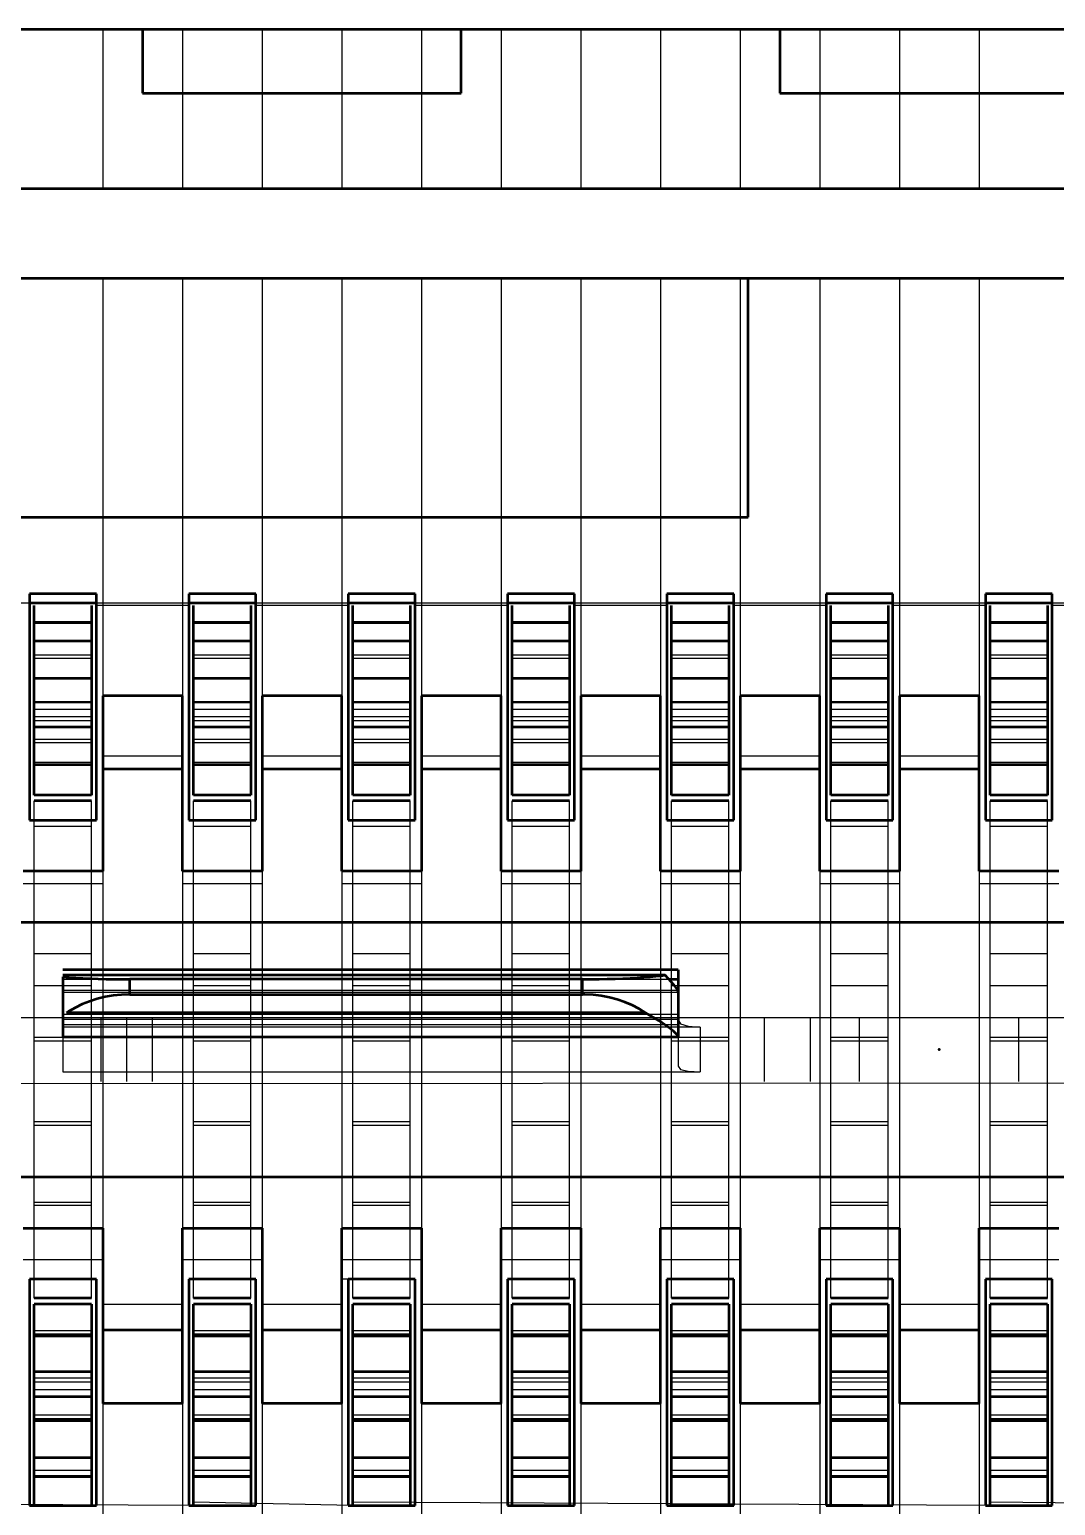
# Model space of a CAD drawing. Header units: inches. Extents: x -1.5 to 1.5, y -0.23 to 0.16.
# Drawn here: x -0.9828 to -0.8218, y -0.0715 to 0.16 of the extents above; entities that cross this region are included whole.
import ezdxf

# ---------------------------------------------------------------- set-up
doc = ezdxf.new("R2010")
doc.units = ezdxf.units.IN
doc.header["$MEASUREMENT"] = 0
doc.linetypes.add('Dashed', pattern=[2, 1, -1])
for name, color, linetype, lineweight in [('AM_4', 7, 'Continuous', 50), ('AM_9', 6, 'Dashed', 25), ('ConnectionPoints', 7, 'Continuous', 50)]:
    doc.layers.add(name, color=color, linetype=linetype, lineweight=lineweight)

msp = doc.modelspace()

# ---------------------------------------------------------------- linework, layer by layer
at = {"layer": 'AM_4'}
for p, q in [((1.505, 0.16), (-1.505, 0.16)), ((-0.965, 0.16), (-0.965, 0.15)), ((-0.915, 0.15), (-0.915, 0.16)), ((-0.865, 0.16), (-0.865, 0.15)), ((-0.965, 0.15), (-0.915, 0.15)), ((-0.865, 0.15), (-0.815, 0.15)), ((1.235, 0.135), (-1.235, 0.135)), ((-1.1745, 0.121), (-0.5055, 0.121)), ((-0.87, 0.0835), (-0.87, 0.121)), ((-1.147, 0.0835), (-0.87, 0.0835)), ((-0.98275, 0.0715), (-0.98275, 0.036)), ((-0.97225, 0.0715), (-0.98275, 0.0715)), ((-0.97225, 0.07), (-0.98275, 0.07)), ((-0.982, 0.03992), (-0.982, 0.06965)), ((-0.973, 0.06965), (-0.973, 0.03992)), ((-0.97225, 0.036), (-0.97225, 0.0715)), ((-0.95775, 0.0715), (-0.95775, 0.036)), ((-0.94725, 0.0715), (-0.95775, 0.0715)), ((-0.94725, 0.07), (-0.95775, 0.07)), ((-0.957, 0.03992), (-0.957, 0.06965)), ((-0.948, 0.06965), (-0.948, 0.03992)), ((-0.94725, 0.036), (-0.94725, 0.0715)), ((-0.93275, 0.0715), (-0.93275, 0.036)), ((-0.92225, 0.0715), (-0.93275, 0.0715)), ((-0.92225, 0.07), (-0.93275, 0.07)), ((-0.932, 0.03992), (-0.932, 0.06965)), ((-0.923, 0.06965), (-0.923, 0.03992)), ((-0.92225, 0.036), (-0.92225, 0.0715)), ((-0.90775, 0.0715), (-0.90775, 0.036)), ((-0.89725, 0.0715), (-0.90775, 0.0715)), ((-0.89725, 0.07), (-0.90775, 0.07)), ((-0.907, 0.03992), (-0.907, 0.06965)), ((-0.898, 0.06965), (-0.898, 0.03992)), ((-0.89725, 0.036), (-0.89725, 0.0715)), ((-0.88275, 0.0715), (-0.88275, 0.036)), ((-0.87225, 0.0715), (-0.88275, 0.0715)), ((-0.87225, 0.07), (-0.88275, 0.07)), ((-0.882, 0.03992), (-0.882, 0.06965)), ((-0.873, 0.06965), (-0.873, 0.03992)), ((-0.87225, 0.036), (-0.87225, 0.0715)), ((-0.85775, 0.0715), (-0.85775, 0.036)), ((-0.84725, 0.0715), (-0.85775, 0.0715)), ((-0.84725, 0.07), (-0.85775, 0.07)), ((-0.857, 0.03992), (-0.857, 0.06965)), ((-0.848, 0.06965), (-0.848, 0.03992)), ((-0.84725, 0.036), (-0.84725, 0.0715)), ((-0.83275, 0.0715), (-0.83275, 0.036)), ((-0.82225, 0.0715), (-0.83275, 0.0715)), ((-0.82225, 0.07), (-0.83275, 0.07)), ((-0.832, 0.03992), (-0.832, 0.06965)), ((-0.823, 0.06965), (-0.823, 0.03992)), ((-0.82225, 0.036), (-0.82225, 0.0715)), ((-0.973, 0.06698), (-0.982, 0.06698)), ((-0.948, 0.06698), (-0.957, 0.06698)), ((-0.923, 0.06698), (-0.932, 0.06698)), ((-0.898, 0.06698), (-0.907, 0.06698)), ((-0.873, 0.06698), (-0.882, 0.06698)), ((-0.848, 0.06698), (-0.857, 0.06698)), ((-0.823, 0.06698), (-0.832, 0.06698)), ((-0.973, 0.06404), (-0.982, 0.06404)), ((-0.948, 0.06404), (-0.957, 0.06404)), ((-0.923, 0.06404), (-0.932, 0.06404)), ((-0.898, 0.06404), (-0.907, 0.06404)), ((-0.873, 0.06404), (-0.882, 0.06404)), ((-0.848, 0.06404), (-0.857, 0.06404)), ((-0.823, 0.06404), (-0.832, 0.06404)), ((-0.973, 0.05821), (-0.982, 0.05821)), ((-0.948, 0.05821), (-0.957, 0.05821)), ((-0.923, 0.05821), (-0.932, 0.05821)), ((-0.898, 0.05821), (-0.907, 0.05821)), ((-0.873, 0.05821), (-0.882, 0.05821)), ((-0.848, 0.05821), (-0.857, 0.05821)), ((-0.823, 0.05821), (-0.832, 0.05821)), ((-0.97125, 0.0555), (-0.97125, 0.028)), ((-0.95875, 0.0555), (-0.97125, 0.0555)), ((-0.95875, 0.028), (-0.95875, 0.0555)), ((-0.94625, 0.0555), (-0.94625, 0.028)), ((-0.93375, 0.0555), (-0.94625, 0.0555)), ((-0.93375, 0.028), (-0.93375, 0.0555)), ((-0.92125, 0.0555), (-0.92125, 0.028)), ((-0.90875, 0.0555), (-0.92125, 0.0555)), ((-0.90875, 0.028), (-0.90875, 0.0555)), ((-0.89625, 0.0555), (-0.89625, 0.028)), ((-0.88375, 0.0555), (-0.89625, 0.0555)), ((-0.88375, 0.028), (-0.88375, 0.0555)), ((-0.87125, 0.0555), (-0.87125, 0.028)), ((-0.85875, 0.0555), (-0.87125, 0.0555)), ((-0.85875, 0.028), (-0.85875, 0.0555)), ((-0.84625, 0.0555), (-0.84625, 0.028)), ((-0.83375, 0.0555), (-0.84625, 0.0555)), ((-0.83375, 0.028), (-0.83375, 0.0555)), ((-0.973, 0.05055), (-0.982, 0.05055)), ((-0.948, 0.05055), (-0.957, 0.05055)), ((-0.923, 0.05055), (-0.932, 0.05055)), ((-0.898, 0.05055), (-0.907, 0.05055)), ((-0.873, 0.05055), (-0.882, 0.05055)), ((-0.848, 0.05055), (-0.857, 0.05055)), ((-0.823, 0.05055), (-0.832, 0.05055)), ((-0.982, 0.04473), (-0.973, 0.04473)), ((-0.95875, 0.044), (-0.97125, 0.044)), ((-0.957, 0.04473), (-0.948, 0.04473)), ((-0.93375, 0.044), (-0.94625, 0.044)), ((-0.932, 0.04473), (-0.923, 0.04473)), ((-0.90875, 0.044), (-0.92125, 0.044)), ((-0.907, 0.04473), (-0.898, 0.04473)), ((-0.88375, 0.044), (-0.89625, 0.044)), ((-0.882, 0.04473), (-0.873, 0.04473)), ((-0.85875, 0.044), (-0.87125, 0.044)), ((-0.857, 0.04473), (-0.848, 0.04473)), ((-0.83375, 0.044), (-0.84625, 0.044)), ((-0.832, 0.04473), (-0.823, 0.04473)), ((-0.973, 0.03992), (-0.982, 0.03992)), ((-0.948, 0.03992), (-0.957, 0.03992)), ((-0.923, 0.03992), (-0.932, 0.03992)), ((-0.898, 0.03992), (-0.907, 0.03992)), ((-0.873, 0.03992), (-0.882, 0.03992)), ((-0.848, 0.03992), (-0.857, 0.03992)), ((-0.823, 0.03992), (-0.832, 0.03992)), ((-0.973, 0.039), (-0.982, 0.039)), ((-0.948, 0.039), (-0.957, 0.039)), ((-0.923, 0.039), (-0.932, 0.039)), ((-0.898, 0.039), (-0.907, 0.039)), ((-0.873, 0.039), (-0.882, 0.039)), ((-0.848, 0.039), (-0.857, 0.039)), ((-0.823, 0.039), (-0.832, 0.039)), ((-0.98275, 0.036), (-0.97225, 0.036)), ((-0.95775, 0.036), (-0.94725, 0.036)), ((-0.93275, 0.036), (-0.92225, 0.036)), ((-0.90775, 0.036), (-0.89725, 0.036)), ((-0.88275, 0.036), (-0.87225, 0.036)), ((-0.85775, 0.036), (-0.84725, 0.036)), ((-0.83275, 0.036), (-0.82225, 0.036)), ((-0.97125, 0.028), (-0.98375, 0.028)), ((-0.94625, 0.028), (-0.95875, 0.028)), ((-0.92125, 0.028), (-0.93375, 0.028)), ((-0.89625, 0.028), (-0.90875, 0.028)), ((-0.87125, 0.028), (-0.88375, 0.028)), ((-0.84625, 0.028), (-0.85875, 0.028)), ((-0.82125, 0.028), (-0.83375, 0.028)), ((-1.1725, 0.02), (-0.5075, 0.02)), ((-0.88098, 0.01252), (-0.9775, 0.01252)), ((-0.88298, 0.01169), (-0.9775, 0.01169)), ((-0.88098, 0.01252), (-0.88098, 0.00207)), ((-0.9775, 0.01141), (-0.9775, 0.00199)), ((-0.96701, 0.00865), (-0.96701, 0.01103)), ((-0.89598, 0.01103), (-0.96701, 0.01103)), ((-0.89598, 0.00865), (-0.89598, 0.01103)), ((-0.88098, 0.01098), (-0.88236, 0.01098)), ((-0.96701, 0.00865), (-0.89598, 0.00865)), ((-0.88607, 0.00579), (-0.97692, 0.00579)), ((-0.9775, 0.00199), (-0.88098, 0.00199)), ((-0.5075, -0.02), (-1.1725, -0.02)), ((-0.98375, -0.028), (-0.97125, -0.028)), ((-0.97125, -0.028), (-0.97125, -0.0555)), ((-0.95875, -0.028), (-0.94625, -0.028)), ((-0.95875, -0.0555), (-0.95875, -0.028)), ((-0.94625, -0.028), (-0.94625, -0.0555)), ((-0.93375, -0.028), (-0.92125, -0.028)), ((-0.93375, -0.0555), (-0.93375, -0.028)), ((-0.92125, -0.028), (-0.92125, -0.0555)), ((-0.90875, -0.028), (-0.89625, -0.028)), ((-0.90875, -0.0555), (-0.90875, -0.028)), ((-0.89625, -0.028), (-0.89625, -0.0555)), ((-0.88375, -0.028), (-0.87125, -0.028)), ((-0.88375, -0.0555), (-0.88375, -0.028)), ((-0.87125, -0.028), (-0.87125, -0.0555)), ((-0.85875, -0.028), (-0.84625, -0.028)), ((-0.85875, -0.0555), (-0.85875, -0.028)), ((-0.84625, -0.028), (-0.84625, -0.0555)), ((-0.83375, -0.028), (-0.82125, -0.028)), ((-0.83375, -0.0555), (-0.83375, -0.028)), ((-0.98275, -0.036), (-0.98275, -0.0715)), ((-0.97225, -0.036), (-0.98275, -0.036)), ((-0.97225, -0.0715), (-0.97225, -0.036)), ((-0.95775, -0.036), (-0.95775, -0.0715)), ((-0.94725, -0.036), (-0.95775, -0.036)), ((-0.94725, -0.0715), (-0.94725, -0.036)), ((-0.93275, -0.036), (-0.93275, -0.0715)), ((-0.92225, -0.036), (-0.93275, -0.036)), ((-0.92225, -0.0715), (-0.92225, -0.036)), ((-0.90775, -0.036), (-0.90775, -0.0715)), ((-0.89725, -0.036), (-0.90775, -0.036)), ((-0.89725, -0.0715), (-0.89725, -0.036)), ((-0.88275, -0.036), (-0.88275, -0.0715)), ((-0.87225, -0.036), (-0.88275, -0.036)), ((-0.87225, -0.0715), (-0.87225, -0.036)), ((-0.85775, -0.036), (-0.85775, -0.0715)), ((-0.84725, -0.036), (-0.85775, -0.036)), ((-0.84725, -0.0715), (-0.84725, -0.036)), ((-0.83275, -0.036), (-0.83275, -0.0715)), ((-0.82225, -0.036), (-0.83275, -0.036)), ((-0.82225, -0.0715), (-0.82225, -0.036)), ((-0.973, -0.039), (-0.982, -0.039)), ((-0.948, -0.039), (-0.957, -0.039)), ((-0.923, -0.039), (-0.932, -0.039)), ((-0.898, -0.039), (-0.907, -0.039)), ((-0.873, -0.039), (-0.882, -0.039)), ((-0.848, -0.039), (-0.857, -0.039)), ((-0.823, -0.039), (-0.832, -0.039)), ((-0.982, -0.0715), (-0.982, -0.03992)), ((-0.973, -0.03992), (-0.982, -0.03992)), ((-0.973, -0.03992), (-0.973, -0.0715)), ((-0.957, -0.0715), (-0.957, -0.03992)), ((-0.948, -0.03992), (-0.957, -0.03992)), ((-0.948, -0.03992), (-0.948, -0.0715)), ((-0.932, -0.0715), (-0.932, -0.03992)), ((-0.923, -0.03992), (-0.932, -0.03992)), ((-0.923, -0.03992), (-0.923, -0.0715)), ((-0.907, -0.0715), (-0.907, -0.03992)), ((-0.898, -0.03992), (-0.907, -0.03992)), ((-0.898, -0.03992), (-0.898, -0.0715)), ((-0.882, -0.0715), (-0.882, -0.03992)), ((-0.873, -0.03992), (-0.882, -0.03992)), ((-0.873, -0.03992), (-0.873, -0.0715)), ((-0.857, -0.0715), (-0.857, -0.03992)), ((-0.848, -0.03992), (-0.857, -0.03992)), ((-0.848, -0.03992), (-0.848, -0.0715)), ((-0.832, -0.0715), (-0.832, -0.03992)), ((-0.823, -0.03992), (-0.832, -0.03992)), ((-0.823, -0.03992), (-0.823, -0.0715)), ((-0.973, -0.04473), (-0.982, -0.04473)), ((-0.95875, -0.044), (-0.97125, -0.044)), ((-0.948, -0.04473), (-0.957, -0.04473)), ((-0.93375, -0.044), (-0.94625, -0.044)), ((-0.923, -0.04473), (-0.932, -0.04473)), ((-0.90875, -0.044), (-0.92125, -0.044)), ((-0.898, -0.04473), (-0.907, -0.04473)), ((-0.88375, -0.044), (-0.89625, -0.044)), ((-0.873, -0.04473), (-0.882, -0.04473)), ((-0.85875, -0.044), (-0.87125, -0.044)), ((-0.848, -0.04473), (-0.857, -0.04473)), ((-0.83375, -0.044), (-0.84625, -0.044)), ((-0.823, -0.04473), (-0.832, -0.04473)), ((-0.973, -0.05055), (-0.982, -0.05055)), ((-0.948, -0.05055), (-0.957, -0.05055)), ((-0.923, -0.05055), (-0.932, -0.05055)), ((-0.898, -0.05055), (-0.907, -0.05055)), ((-0.873, -0.05055), (-0.882, -0.05055)), ((-0.848, -0.05055), (-0.857, -0.05055)), ((-0.823, -0.05055), (-0.832, -0.05055)), ((-0.95875, -0.0555), (-0.97125, -0.0555)), ((-0.93375, -0.0555), (-0.94625, -0.0555)), ((-0.90875, -0.0555), (-0.92125, -0.0555)), ((-0.88375, -0.0555), (-0.89625, -0.0555)), ((-0.85875, -0.0555), (-0.87125, -0.0555)), ((-0.83375, -0.0555), (-0.84625, -0.0555)), ((-0.973, -0.05821), (-0.982, -0.05821)), ((-0.948, -0.05821), (-0.957, -0.05821)), ((-0.923, -0.05821), (-0.932, -0.05821)), ((-0.898, -0.05821), (-0.907, -0.05821)), ((-0.873, -0.05821), (-0.882, -0.05821)), ((-0.848, -0.05821), (-0.857, -0.05821)), ((-0.823, -0.05821), (-0.832, -0.05821)), ((-0.973, -0.06404), (-0.982, -0.06404)), ((-0.948, -0.06404), (-0.957, -0.06404)), ((-0.923, -0.06404), (-0.932, -0.06404)), ((-0.898, -0.06404), (-0.907, -0.06404)), ((-0.873, -0.06404), (-0.882, -0.06404)), ((-0.848, -0.06404), (-0.857, -0.06404)), ((-0.823, -0.06404), (-0.832, -0.06404)), ((-0.982, -0.06698), (-0.973, -0.06698)), ((-0.957, -0.06698), (-0.948, -0.06698)), ((-0.932, -0.06698), (-0.923, -0.06698)), ((-0.907, -0.06698), (-0.898, -0.06698)), ((-0.882, -0.06698), (-0.873, -0.06698)), ((-0.857, -0.06698), (-0.848, -0.06698)), ((-0.832, -0.06698), (-0.823, -0.06698)), ((-0.98275, -0.0715), (-0.97225, -0.0715)), ((-0.95775, -0.0715), (-0.94725, -0.0715)), ((-0.93275, -0.0715), (-0.92225, -0.0715)), ((-0.90775, -0.0715), (-0.89725, -0.0715)), ((-0.88275, -0.0715), (-0.87225, -0.0715)), ((-0.85775, -0.0715), (-0.84725, -0.0715)), ((-0.83275, -0.0715), (-0.82225, -0.0715))]:
    msp.add_line(p, q, dxfattribs=at)
for points in [[(-0.89598, 0.01103), (-0.89468, 0.01104), (-0.89338, 0.01105), (-0.8921, 0.01108), (-0.89085, 0.01111), (-0.88964, 0.01116), (-0.88848, 0.01121), (-0.88738, 0.01127), (-0.88634, 0.01134), (-0.88538, 0.01142), (-0.88449, 0.0115), (-0.8837, 0.01159), (-0.88299, 0.01169), (-0.88298, 0.01169)], [(-0.88098, 0.00912), (-0.88114, 0.00949), (-0.88161, 0.01013), (-0.88298, 0.01169)], [(-0.9775, 0.01141), (-0.97653, 0.01133), (-0.97548, 0.01126), (-0.97437, 0.0112), (-0.9732, 0.01115), (-0.97199, 0.01111), (-0.97073, 0.01107), (-0.96945, 0.01105), (-0.96815, 0.01104), (-0.96701, 0.01103)], [(-0.96701, 0.00865), (-0.96832, 0.00861), (-0.96961, 0.00847), (-0.97089, 0.00826), (-0.97214, 0.00796), (-0.97335, 0.00757), (-0.97451, 0.00711), (-0.97561, 0.00657), (-0.97665, 0.00596), (-0.97692, 0.00579)], [(-0.88607, 0.00579), (-0.88709, 0.00642), (-0.88818, 0.00697), (-0.88933, 0.00746), (-0.89052, 0.00786), (-0.89176, 0.00818), (-0.89303, 0.00842), (-0.89432, 0.00858), (-0.89563, 0.00865), (-0.89598, 0.00865)], [(-0.88098, 0.00207), (-0.88116, 0.00236), (-0.8817, 0.00287), (-0.88254, 0.00353), (-0.88369, 0.00434), (-0.88607, 0.00579)]]:
    msp.add_lwpolyline(points, dxfattribs=at)
at = {"layer": 'AM_9'}
for p, q in [((-0.97125, 0.16), (-0.97125, 0.135)), ((-0.95875, 0.16), (-0.95875, 0.135)), ((-0.94625, 0.16), (-0.94625, 0.135)), ((-0.93375, 0.16), (-0.93375, 0.135)), ((-0.92125, 0.16), (-0.92125, 0.135)), ((-0.90875, 0.16), (-0.90875, 0.135)), ((-0.89625, 0.16), (-0.89625, 0.135)), ((-0.88375, 0.16), (-0.88375, 0.135)), ((-0.87125, 0.16), (-0.87125, 0.135)), ((-0.85875, 0.16), (-0.85875, 0.135)), ((-0.84625, 0.16), (-0.84625, 0.135)), ((-0.83375, 0.16), (-0.83375, 0.135)), ((-0.97125, 0.121), (-0.97125, 0.0555)), ((-0.95875, 0.121), (-0.95875, 0.0555)), ((-0.94625, 0.121), (-0.94625, 0.0555)), ((-0.93375, 0.121), (-0.93375, 0.0555)), ((-0.92125, 0.121), (-0.92125, 0.0555)), ((-0.90875, 0.121), (-0.90875, 0.0555)), ((-0.89625, 0.121), (-0.89625, 0.0555)), ((-0.88375, 0.121), (-0.88375, 0.0555)), ((-0.87125, 0.121), (-0.87125, 0.0555)), ((-0.85875, 0.121), (-0.85875, 0.0555)), ((-0.84625, 0.121), (-0.84625, 0.0555)), ((-0.83375, 0.121), (-0.83375, 0.0555)), ((-0.98275, 0.07), (-0.99725, 0.07)), ((-0.95775, 0.07), (-0.97225, 0.07)), ((-0.95775, 0.06965), (-0.97225, 0.06965)), ((-0.93275, 0.07), (-0.94725, 0.07)), ((-0.93275, 0.06965), (-0.94725, 0.06965)), ((-0.90775, 0.07), (-0.92225, 0.07)), ((-0.90775, 0.06965), (-0.92225, 0.06965)), ((-0.88275, 0.07), (-0.89725, 0.07)), ((-0.88275, 0.06965), (-0.89725, 0.06965)), ((-0.85775, 0.07), (-0.87225, 0.07)), ((-0.85775, 0.06965), (-0.87225, 0.06965)), ((-0.83275, 0.07), (-0.84725, 0.07)), ((-0.83275, 0.06965), (-0.84725, 0.06965)), ((-0.80775, 0.07), (-0.82225, 0.07)), ((-0.80775, 0.06965), (-0.82225, 0.06965)), ((-0.973, 0.06684), (-0.982, 0.06684)), ((-0.948, 0.06684), (-0.957, 0.06684)), ((-0.923, 0.06684), (-0.932, 0.06684)), ((-0.898, 0.06684), (-0.907, 0.06684)), ((-0.873, 0.06684), (-0.882, 0.06684)), ((-0.848, 0.06684), (-0.857, 0.06684)), ((-0.823, 0.06684), (-0.832, 0.06684)), ((-0.973, 0.06188), (-0.982, 0.06188)), ((-0.973, 0.06134), (-0.982, 0.06134)), ((-0.948, 0.06188), (-0.957, 0.06188)), ((-0.948, 0.06134), (-0.957, 0.06134)), ((-0.923, 0.06188), (-0.932, 0.06188)), ((-0.923, 0.06134), (-0.932, 0.06134)), ((-0.898, 0.06188), (-0.907, 0.06188)), ((-0.898, 0.06134), (-0.907, 0.06134)), ((-0.873, 0.06188), (-0.882, 0.06188)), ((-0.873, 0.06134), (-0.882, 0.06134)), ((-0.848, 0.06188), (-0.857, 0.06188)), ((-0.848, 0.06134), (-0.857, 0.06134)), ((-0.823, 0.06188), (-0.832, 0.06188)), ((-0.823, 0.06134), (-0.832, 0.06134)), ((-0.973, 0.05453), (-0.982, 0.05453)), ((-0.973, 0.05437), (-0.982, 0.05437)), ((-0.973, 0.05334), (-0.982, 0.05334)), ((-0.948, 0.05453), (-0.957, 0.05453)), ((-0.948, 0.05437), (-0.957, 0.05437)), ((-0.948, 0.05334), (-0.957, 0.05334)), ((-0.923, 0.05453), (-0.932, 0.05453)), ((-0.923, 0.05437), (-0.932, 0.05437)), ((-0.923, 0.05334), (-0.932, 0.05334)), ((-0.898, 0.05453), (-0.907, 0.05453)), ((-0.898, 0.05437), (-0.907, 0.05437)), ((-0.898, 0.05334), (-0.907, 0.05334)), ((-0.873, 0.05453), (-0.882, 0.05453)), ((-0.873, 0.05437), (-0.882, 0.05437)), ((-0.873, 0.05334), (-0.882, 0.05334)), ((-0.848, 0.05453), (-0.857, 0.05453)), ((-0.848, 0.05437), (-0.857, 0.05437)), ((-0.848, 0.05334), (-0.857, 0.05334)), ((-0.823, 0.05453), (-0.832, 0.05453)), ((-0.823, 0.05437), (-0.832, 0.05437)), ((-0.823, 0.05334), (-0.832, 0.05334)), ((-0.973, 0.05217), (-0.982, 0.05217)), ((-0.973, 0.05156), (-0.982, 0.05156)), ((-0.948, 0.05217), (-0.957, 0.05217)), ((-0.948, 0.05156), (-0.957, 0.05156)), ((-0.923, 0.05217), (-0.932, 0.05217)), ((-0.923, 0.05156), (-0.932, 0.05156)), ((-0.898, 0.05217), (-0.907, 0.05217)), ((-0.898, 0.05156), (-0.907, 0.05156)), ((-0.873, 0.05217), (-0.882, 0.05217)), ((-0.873, 0.05156), (-0.882, 0.05156)), ((-0.848, 0.05217), (-0.857, 0.05217)), ((-0.848, 0.05156), (-0.857, 0.05156)), ((-0.823, 0.05217), (-0.832, 0.05217)), ((-0.823, 0.05156), (-0.832, 0.05156)), ((-0.973, 0.04866), (-0.982, 0.04866)), ((-0.948, 0.04866), (-0.957, 0.04866)), ((-0.923, 0.04866), (-0.932, 0.04866)), ((-0.898, 0.04866), (-0.907, 0.04866)), ((-0.873, 0.04866), (-0.882, 0.04866)), ((-0.848, 0.04866), (-0.857, 0.04866)), ((-0.823, 0.04866), (-0.832, 0.04866)), ((-0.973, 0.04811), (-0.982, 0.04811)), ((-0.948, 0.04811), (-0.957, 0.04811)), ((-0.923, 0.04811), (-0.932, 0.04811)), ((-0.898, 0.04811), (-0.907, 0.04811)), ((-0.873, 0.04811), (-0.882, 0.04811)), ((-0.848, 0.04811), (-0.857, 0.04811)), ((-0.823, 0.04811), (-0.832, 0.04811)), ((-0.973, 0.04503), (-0.982, 0.04503)), ((-0.95875, 0.046), (-0.97125, 0.046)), ((-0.948, 0.04503), (-0.957, 0.04503)), ((-0.93375, 0.046), (-0.94625, 0.046)), ((-0.923, 0.04503), (-0.932, 0.04503)), ((-0.90875, 0.046), (-0.92125, 0.046)), ((-0.898, 0.04503), (-0.907, 0.04503)), ((-0.88375, 0.046), (-0.89625, 0.046)), ((-0.873, 0.04503), (-0.882, 0.04503)), ((-0.85875, 0.046), (-0.87125, 0.046)), ((-0.848, 0.04503), (-0.857, 0.04503)), ((-0.83375, 0.046), (-0.84625, 0.046)), ((-0.823, 0.04503), (-0.832, 0.04503)), ((-0.982, -0.039), (-0.982, 0.039)), ((-0.973, -0.039), (-0.973, 0.039)), ((-0.957, -0.039), (-0.957, 0.039)), ((-0.948, -0.039), (-0.948, 0.039)), ((-0.932, -0.039), (-0.932, 0.039)), ((-0.923, -0.039), (-0.923, 0.039)), ((-0.907, -0.039), (-0.907, 0.039)), ((-0.898, -0.039), (-0.898, 0.039)), ((-0.882, -0.039), (-0.882, 0.039)), ((-0.873, -0.039), (-0.873, 0.039)), ((-0.857, -0.039), (-0.857, 0.039)), ((-0.848, -0.039), (-0.848, 0.039)), ((-0.832, -0.039), (-0.832, 0.039)), ((-0.823, -0.039), (-0.823, 0.039)), ((-0.973, 0.035), (-0.982, 0.035)), ((-0.948, 0.035), (-0.957, 0.035)), ((-0.923, 0.035), (-0.932, 0.035)), ((-0.898, 0.035), (-0.907, 0.035)), ((-0.873, 0.035), (-0.882, 0.035)), ((-0.848, 0.035), (-0.857, 0.035)), ((-0.823, 0.035), (-0.832, 0.035)), ((-0.97125, 0.028), (-0.97125, -0.028)), ((-0.95875, 0.028), (-0.95875, -0.028)), ((-0.94625, 0.028), (-0.94625, -0.028)), ((-0.93375, 0.028), (-0.93375, -0.028)), ((-0.92125, 0.028), (-0.92125, -0.028)), ((-0.90875, 0.028), (-0.90875, -0.028)), ((-0.89625, 0.028), (-0.89625, -0.028)), ((-0.88375, 0.028), (-0.88375, -0.028)), ((-0.87125, 0.028), (-0.87125, -0.028)), ((-0.85875, 0.028), (-0.85875, -0.028)), ((-0.84625, 0.028), (-0.84625, -0.028)), ((-0.83375, 0.028), (-0.83375, -0.028)), ((-0.97125, 0.026), (-0.98375, 0.026)), ((-0.94625, 0.026), (-0.95875, 0.026)), ((-0.92125, 0.026), (-0.93375, 0.026)), ((-0.89625, 0.026), (-0.90875, 0.026)), ((-0.87125, 0.026), (-0.88375, 0.026)), ((-0.84625, 0.026), (-0.85875, 0.026)), ((-0.82125, 0.026), (-0.83375, 0.026)), ((-0.973, 0.015), (-0.982, 0.015)), ((-0.948, 0.015), (-0.957, 0.015)), ((-0.923, 0.015), (-0.932, 0.015)), ((-0.898, 0.015), (-0.907, 0.015)), ((-0.873, 0.015), (-0.882, 0.015)), ((-0.848, 0.015), (-0.857, 0.015)), ((-0.823, 0.015), (-0.832, 0.015)), ((-0.973, 0.01), (-0.982, 0.01)), ((-0.88236, 0.01098), (-0.9775, 0.01098)), ((-0.88098, 0.00929), (-0.9775, 0.00929)), ((-0.948, 0.01), (-0.957, 0.01)), ((-0.923, 0.01), (-0.932, 0.01)), ((-0.898, 0.01), (-0.907, 0.01)), ((-0.873, 0.01), (-0.882, 0.01)), ((-0.848, 0.01), (-0.857, 0.01)), ((-0.823, 0.01), (-0.832, 0.01)), ((-0.9775, 0.00901), (-0.88098, 0.00901)), ((-0.5275, 0.005), (-1.18299, 0.005)), ((-0.88098, 0.00551), (-0.9775, 0.00551)), ((-0.88098, 0.00472), (-0.9775, 0.00472)), ((-0.9715, -0.005), (-0.9715, 0.005)), ((-0.96748, -0.005), (-0.96748, 0.005)), ((-0.96346, -0.005), (-0.96346, 0.005)), ((-0.86742, -0.005), (-0.86742, 0.005)), ((-0.8602, -0.005), (-0.8602, 0.005)), ((-0.85248, -0.005), (-0.85248, 0.005)), ((-0.82752, -0.005), (-0.82752, 0.005)), ((-0.88098, 0.0039), (-0.9775, 0.0039)), ((-0.8775, 0.0035), (-0.9775, 0.0035)), ((-0.8775, 0.00353), (-0.8775, -0.00348)), ((-0.973, 0.00188), (-0.982, 0.00188)), ((-0.973, 0.00134), (-0.982, 0.00134)), ((-0.9775, 0.00199), (-0.9775, -0.0035)), ((-0.948, 0.00188), (-0.957, 0.00188)), ((-0.948, 0.00134), (-0.957, 0.00134)), ((-0.923, 0.00188), (-0.932, 0.00188)), ((-0.923, 0.00134), (-0.932, 0.00134)), ((-0.898, 0.00188), (-0.907, 0.00188)), ((-0.898, 0.00134), (-0.907, 0.00134)), ((-0.873, 0.00188), (-0.882, 0.00188)), ((-0.873, 0.00134), (-0.882, 0.00134)), ((-0.88098, 0.00197), (-0.88098, -0.00262)), ((-0.848, 0.00188), (-0.857, 0.00188)), ((-0.848, 0.00134), (-0.857, 0.00134)), ((-0.823, 0.00188), (-0.832, 0.00188)), ((-0.823, 0.00134), (-0.832, 0.00134)), ((-0.9775, -0.0035), (-0.8775, -0.0035)), ((-0.49701, -0.005), (-1.1525, -0.00551)), ((-0.973, -0.01134), (-0.982, -0.01134)), ((-0.948, -0.01134), (-0.957, -0.01134)), ((-0.923, -0.01134), (-0.932, -0.01134)), ((-0.898, -0.01134), (-0.907, -0.01134)), ((-0.873, -0.01134), (-0.882, -0.01134)), ((-0.848, -0.01134), (-0.857, -0.01134)), ((-0.823, -0.01134), (-0.832, -0.01134)), ((-0.973, -0.01189), (-0.982, -0.01189)), ((-0.948, -0.01189), (-0.957, -0.01189)), ((-0.923, -0.01189), (-0.932, -0.01189)), ((-0.898, -0.01189), (-0.907, -0.01189)), ((-0.873, -0.01189), (-0.882, -0.01189)), ((-0.848, -0.01189), (-0.857, -0.01189)), ((-0.823, -0.01189), (-0.832, -0.01189)), ((-0.973, -0.0201), (-0.982, -0.0201)), ((-0.948, -0.0201), (-0.957, -0.0201)), ((-0.923, -0.0201), (-0.932, -0.0201)), ((-0.898, -0.0201), (-0.907, -0.0201)), ((-0.873, -0.0201), (-0.882, -0.0201)), ((-0.848, -0.0201), (-0.857, -0.0201)), ((-0.823, -0.0201), (-0.832, -0.0201)), ((-0.973, -0.024), (-0.982, -0.024)), ((-0.973, -0.02446), (-0.982, -0.02446)), ((-0.948, -0.024), (-0.957, -0.024)), ((-0.948, -0.02446), (-0.957, -0.02446)), ((-0.923, -0.024), (-0.932, -0.024)), ((-0.923, -0.02446), (-0.932, -0.02446)), ((-0.898, -0.024), (-0.907, -0.024)), ((-0.898, -0.02446), (-0.907, -0.02446)), ((-0.873, -0.024), (-0.882, -0.024)), ((-0.873, -0.02446), (-0.882, -0.02446)), ((-0.848, -0.024), (-0.857, -0.024)), ((-0.848, -0.02446), (-0.857, -0.02446)), ((-0.823, -0.024), (-0.832, -0.024)), ((-0.823, -0.02446), (-0.832, -0.02446)), ((-0.97125, -0.033), (-0.98375, -0.033)), ((-0.94625, -0.033), (-0.95875, -0.033)), ((-0.92125, -0.033), (-0.93375, -0.033)), ((-0.89625, -0.033), (-0.90875, -0.033)), ((-0.87125, -0.033), (-0.88375, -0.033)), ((-0.84625, -0.033), (-0.85875, -0.033)), ((-0.82125, -0.033), (-0.83375, -0.033)), ((-0.93275, -0.036), (-0.93375, -0.036)), ((-0.95875, -0.04), (-0.97125, -0.04)), ((-0.93375, -0.04), (-0.94625, -0.04)), ((-0.90875, -0.04), (-0.92125, -0.04)), ((-0.88375, -0.04), (-0.89625, -0.04)), ((-0.85875, -0.04), (-0.87125, -0.04)), ((-0.83375, -0.04), (-0.84625, -0.04)), ((-0.973, -0.04411), (-0.982, -0.04411)), ((-0.973, -0.04503), (-0.982, -0.04503)), ((-0.948, -0.04411), (-0.957, -0.04411)), ((-0.948, -0.04503), (-0.957, -0.04503)), ((-0.923, -0.04411), (-0.932, -0.04411)), ((-0.923, -0.04503), (-0.932, -0.04503)), ((-0.898, -0.04411), (-0.907, -0.04411)), ((-0.898, -0.04503), (-0.907, -0.04503)), ((-0.873, -0.04411), (-0.882, -0.04411)), ((-0.873, -0.04503), (-0.882, -0.04503)), ((-0.848, -0.04411), (-0.857, -0.04411)), ((-0.848, -0.04503), (-0.857, -0.04503)), ((-0.823, -0.04411), (-0.832, -0.04411)), ((-0.823, -0.04503), (-0.832, -0.04503)), ((-0.973, -0.05156), (-0.982, -0.05156)), ((-0.973, -0.05217), (-0.982, -0.05217)), ((-0.948, -0.05156), (-0.957, -0.05156)), ((-0.948, -0.05217), (-0.957, -0.05217)), ((-0.923, -0.05156), (-0.932, -0.05156)), ((-0.923, -0.05217), (-0.932, -0.05217)), ((-0.898, -0.05156), (-0.907, -0.05156)), ((-0.898, -0.05217), (-0.907, -0.05217)), ((-0.873, -0.05156), (-0.882, -0.05156)), ((-0.873, -0.05217), (-0.882, -0.05217)), ((-0.848, -0.05156), (-0.857, -0.05156)), ((-0.848, -0.05217), (-0.857, -0.05217)), ((-0.823, -0.05156), (-0.832, -0.05156)), ((-0.823, -0.05217), (-0.832, -0.05217)), ((-0.973, -0.05334), (-0.982, -0.05334)), ((-0.973, -0.05437), (-0.982, -0.05437)), ((-0.982, -0.05453), (-0.973, -0.05453)), ((-0.97125, -0.0555), (-0.97125, -0.121)), ((-0.95875, -0.0555), (-0.95875, -0.121)), ((-0.948, -0.05334), (-0.957, -0.05334)), ((-0.948, -0.05437), (-0.957, -0.05437)), ((-0.957, -0.05453), (-0.948, -0.05453)), ((-0.94625, -0.0555), (-0.94625, -0.121)), ((-0.93375, -0.0555), (-0.93375, -0.121)), ((-0.923, -0.05334), (-0.932, -0.05334)), ((-0.923, -0.05437), (-0.932, -0.05437)), ((-0.932, -0.05453), (-0.923, -0.05453)), ((-0.92125, -0.0555), (-0.92125, -0.121)), ((-0.90875, -0.0555), (-0.90875, -0.121)), ((-0.898, -0.05334), (-0.907, -0.05334)), ((-0.898, -0.05437), (-0.907, -0.05437)), ((-0.907, -0.05453), (-0.898, -0.05453)), ((-0.89625, -0.0555), (-0.89625, -0.121)), ((-0.88375, -0.0555), (-0.88375, -0.121)), ((-0.873, -0.05334), (-0.882, -0.05334)), ((-0.873, -0.05437), (-0.882, -0.05437)), ((-0.882, -0.05453), (-0.873, -0.05453)), ((-0.87125, -0.0555), (-0.87125, -0.121)), ((-0.85875, -0.0555), (-0.85875, -0.121)), ((-0.848, -0.05334), (-0.857, -0.05334)), ((-0.848, -0.05437), (-0.857, -0.05437)), ((-0.857, -0.05453), (-0.848, -0.05453)), ((-0.84625, -0.0555), (-0.84625, -0.121)), ((-0.83375, -0.0555), (-0.83375, -0.121)), ((-0.823, -0.05334), (-0.832, -0.05334)), ((-0.823, -0.05437), (-0.832, -0.05437)), ((-0.832, -0.05453), (-0.823, -0.05453)), ((-0.973, -0.05734), (-0.982, -0.05734)), ((-0.948, -0.05734), (-0.957, -0.05734)), ((-0.923, -0.05734), (-0.932, -0.05734)), ((-0.898, -0.05734), (-0.907, -0.05734)), ((-0.873, -0.05734), (-0.882, -0.05734)), ((-0.848, -0.05734), (-0.857, -0.05734)), ((-0.823, -0.05734), (-0.832, -0.05734)), ((-0.973, -0.05789), (-0.982, -0.05789)), ((-0.948, -0.05789), (-0.957, -0.05789)), ((-0.923, -0.05789), (-0.932, -0.05789)), ((-0.898, -0.05789), (-0.907, -0.05789)), ((-0.873, -0.05789), (-0.882, -0.05789)), ((-0.848, -0.05789), (-0.857, -0.05789)), ((-0.823, -0.05789), (-0.832, -0.05789)), ((-0.973, -0.066), (-0.982, -0.066)), ((-0.973, -0.06684), (-0.982, -0.06684)), ((-0.948, -0.066), (-0.957, -0.066)), ((-0.948, -0.06684), (-0.957, -0.06684)), ((-0.923, -0.066), (-0.932, -0.066)), ((-0.923, -0.06684), (-0.932, -0.06684)), ((-0.898, -0.066), (-0.907, -0.066)), ((-0.898, -0.06684), (-0.907, -0.06684)), ((-0.873, -0.066), (-0.882, -0.066)), ((-0.873, -0.06684), (-0.882, -0.06684)), ((-0.848, -0.066), (-0.857, -0.066)), ((-0.848, -0.06684), (-0.857, -0.06684)), ((-0.823, -0.066), (-0.832, -0.066)), ((-0.823, -0.06684), (-0.832, -0.06684)), ((-0.957, -0.07151), (-1.057, -0.071)), ((-0.932, -0.07151), (-0.957, -0.071)), ((-0.832, -0.07151), (-0.932, -0.071)), ((-0.782, -0.07151), (-0.832, -0.071))]:
    msp.add_line(p, q, dxfattribs=at)
for points in [[(-0.88098, 0.00465), (-0.88059, 0.00403), (-0.87941, 0.00367), (-0.8775, 0.00353)], [(-0.88098, -0.00262), (-0.88058, -0.0031), (-0.87939, -0.00338), (-0.8775, -0.00348)]]:
    msp.add_lwpolyline(points, dxfattribs=at)
at = {"layer": 'ConnectionPoints'}
msp.add_point((-0.84, 0, -0.11997), dxfattribs=at)
msp.add_point((-0.84, 0, -0.11997), dxfattribs=at)

doc.saveas('drawing.dxf')
